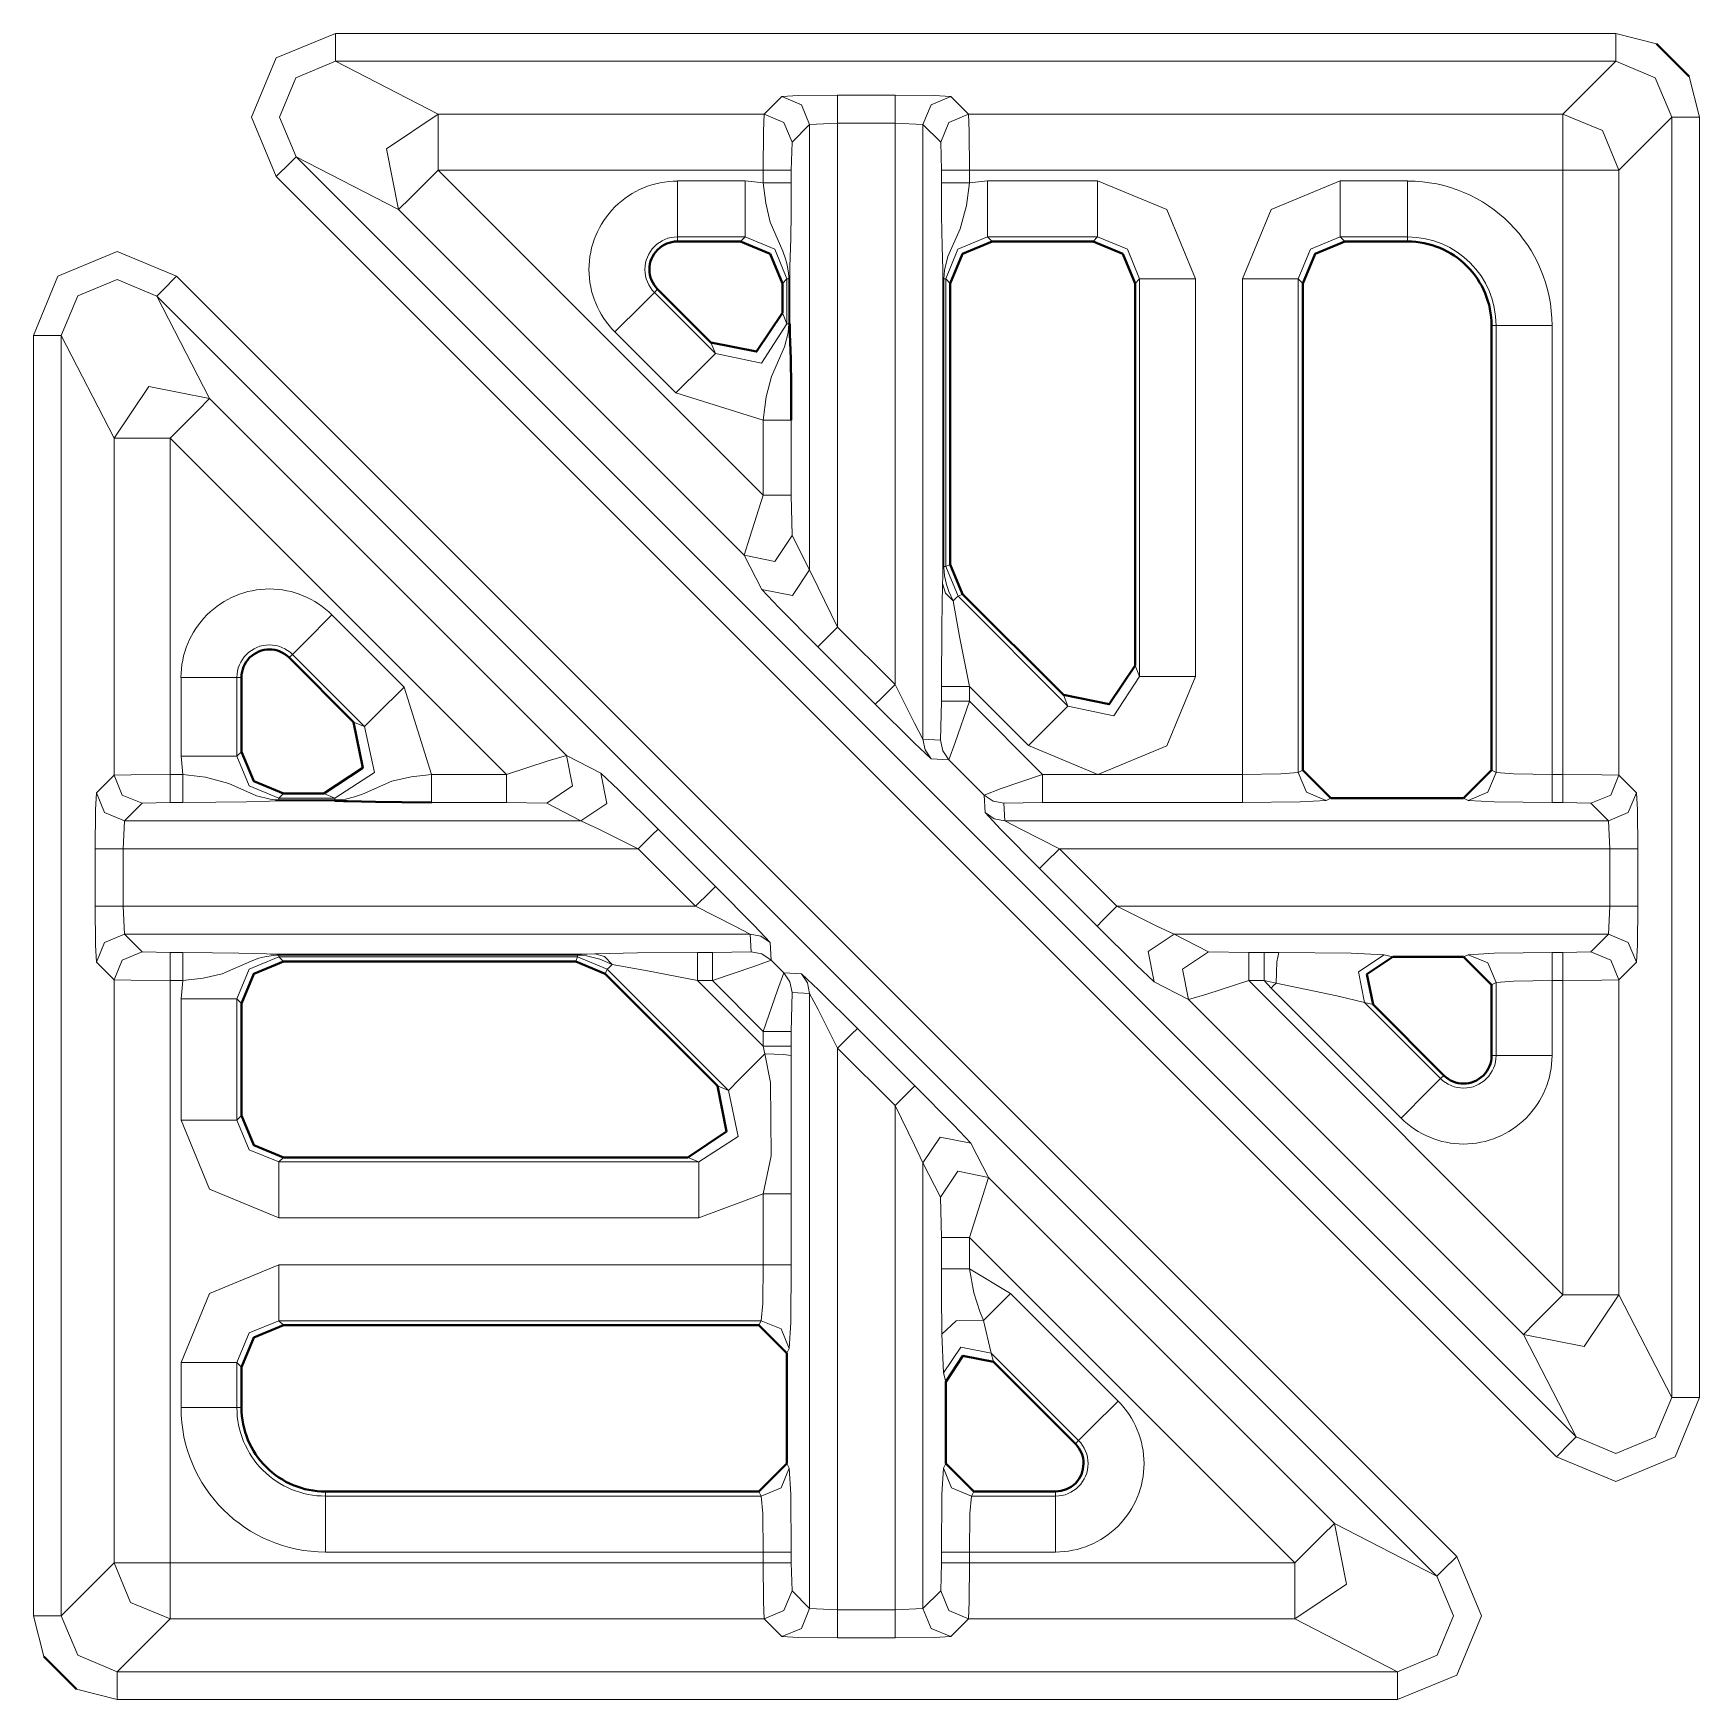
# Model space of a CAD drawing. Header units: millimetres. Extents: x 0 to 2941, y -405 to 1422.
# Drawn here: x 879.28 to 909.05, y 915.7 to 945.48 of the extents above; entities that cross this region are included whole.
import ezdxf

# ---------------------------------------------------------------- set-up
doc = ezdxf.new("R2010")
doc.units = ezdxf.units.MM
doc.layers.add('FINE', color=9, linetype='Continuous')
doc.layers.add('OUTLINE', color=7, linetype='Continuous')

msp = doc.modelspace()

# ---------------------------------------------------------------- linework, layer by layer
at = {"layer": 'FINE', "lineweight": 9}
for p, q in [((908.281, 945.289), (907.554, 945.477)), ((886.513, 944.034), (884.68, 944.977)), ((909.053, 943.978), (908.865, 944.705)), ((894.677, 944.375), (893.651, 944.375)), ((895.991, 944.034), (895.676, 944.349)), ((892.836, 943.534), (893.151, 943.849)), ((893.151, 943.849), (893.651, 943.875)), ((893.151, 943.849), (893.151, 935.892)), ((893.651, 943.875), (894.677, 943.875)), ((894.677, 943.875), (894.677, 933.843)), ((894.677, 943.875), (895.176, 943.849)), ((895.176, 943.849), (895.492, 943.534)), ((895.176, 932.867), (895.176, 943.849)), ((906.61, 944.034), (895.991, 944.034)), ((907.61, 943.034), (908.554, 943.978)), ((908.554, 943.978), (908.554, 921.104)), ((909.053, 921.104), (909.053, 943.978)), ((892.823, 943.034), (892.836, 943.534)), ((895.492, 943.534), (895.504, 943.034)), ((883.974, 943.27), (885.806, 942.327)), ((906.846, 920.398), (883.974, 943.27)), ((886.513, 943.034), (892.323, 943.034)), ((892.323, 937.225), (886.513, 943.034)), ((892.323, 943.034), (892.323, 942.808)), ((892.823, 942.808), (892.823, 943.034)), ((895.504, 943.034), (895.504, 942.808)), ((906.61, 943.034), (906.61, 932.234)), ((907.61, 932.221), (907.61, 943.034)), ((883.62, 942.917), (906.493, 920.044)), ((891.996, 942.839), (890.788, 942.839)), ((892.323, 942.808), (891.996, 942.839)), ((896.331, 942.839), (896.004, 942.808)), ((898.296, 942.839), (896.331, 942.839)), ((885.806, 942.327), (891.982, 936.151)), ((890.788, 941.759), (890.788, 941.84)), ((890.788, 941.84), (891.996, 941.84)), ((891.996, 941.84), (891.915, 941.759)), ((896.412, 941.759), (896.331, 941.84)), ((904.713, 918.264), (881.84, 941.137)), ((890.377, 940.847), (890.435, 940.905)), ((892.664, 941.01), (892.745, 941.091)), ((892.794, 940.288), (892.794, 941.091)), ((895.582, 941.091), (895.664, 941.01)), ((895.582, 935.953), (895.582, 941.091)), ((898.964, 941.01), (899.045, 941.091)), ((899.045, 941.091), (899.045, 933.988)), ((900.043, 933.988), (900.043, 941.091)), ((900.884, 941.091), (900.884, 932.234)), ((901.882, 941.091), (901.964, 941.01)), ((901.882, 932.271), (901.882, 941.091)), ((891.466, 939.758), (890.377, 940.847)), ((892.745, 940.288), (892.664, 940.484)), ((905.335, 940.258), (905.416, 940.258)), ((905.416, 940.258), (905.416, 932.271)), ((906.415, 932.234), (906.415, 940.258)), ((879.28, 940.077), (879.28, 917.203)), ((879.779, 940.077), (880.723, 938.244)), ((889.671, 940.141), (890.76, 939.052)), ((891.385, 939.955), (891.466, 939.758)), ((890.76, 939.052), (892.323, 938.565)), ((892.323, 938.565), (892.323, 937.225)), ((892.823, 937.225), (892.823, 938.565)), ((880.723, 938.244), (880.723, 932.221)), ((892.836, 936.505), (892.823, 937.225)), ((893.151, 935.892), (892.836, 936.505)), ((891.982, 936.151), (892.298, 935.539)), ((895.664, 935.986), (895.582, 935.953)), ((895.802, 935.423), (895.582, 935.953)), ((895.802, 935.423), (895.883, 935.457)), ((897.766, 933.458), (895.802, 935.423)), ((885.905, 933.797), (884.616, 935.086)), ((883.852, 934.322), (883.91, 934.38)), ((893.297, 934.515), (894.323, 933.489)), ((899.045, 933.988), (898.964, 934.184)), ((881.919, 933.969), (881.919, 932.561)), ((882.917, 933.969), (882.999, 933.969)), ((882.917, 932.561), (882.917, 933.969)), ((886.392, 932.234), (885.905, 933.797)), ((895.504, 933.808), (895.504, 933.543)), ((896.004, 933.543), (896.004, 933.808)), ((896.004, 933.808), (897.06, 932.752)), ((895.504, 933.543), (895.491, 932.849)), ((897.313, 932.234), (896.004, 933.543)), ((897.685, 933.655), (897.766, 933.458)), ((895.491, 932.849), (895.176, 932.867)), ((881.919, 932.561), (881.949, 932.234)), ((882.999, 932.642), (882.917, 932.561)), ((895.323, 932.514), (895.638, 932.496)), ((880.723, 932.221), (880.408, 931.906)), ((881.949, 932.234), (881.723, 932.234)), ((887.733, 932.234), (886.392, 932.234)), ((895.638, 932.496), (896.266, 931.868)), ((900.884, 932.234), (897.313, 932.234)), ((901.964, 932.312), (901.882, 932.271)), ((905.416, 932.271), (905.335, 932.312)), ((906.61, 932.234), (906.415, 932.234)), ((907.925, 931.906), (907.61, 932.221)), ((880.908, 931.406), (881.223, 931.721)), ((881.223, 931.721), (881.723, 931.734)), ((881.723, 931.734), (881.949, 931.734)), ((883.666, 931.812), (883.748, 931.894)), ((884.669, 931.812), (883.666, 931.812)), ((884.669, 931.78), (883.666, 931.78)), ((883.666, 931.763), (884.669, 931.763)), ((884.473, 931.894), (884.669, 931.812)), ((888.452, 931.721), (889.065, 931.406)), ((896.266, 931.868), (896.284, 931.553)), ((896.619, 931.721), (897.313, 931.734)), ((896.637, 931.406), (896.619, 931.721)), ((897.313, 931.734), (900.884, 931.734)), ((902.381, 931.771), (902.464, 931.813)), ((904.835, 931.813), (904.917, 931.771)), ((906.415, 931.734), (906.61, 931.734)), ((906.61, 931.734), (907.11, 931.721)), ((907.11, 931.721), (907.425, 931.406)), ((880.908, 931.406), (889.065, 931.406)), ((896.637, 931.406), (907.425, 931.406)), ((907.425, 931.406), (907.451, 930.906)), ((891.468, 930.234), (890.442, 931.26)), ((880.382, 930.906), (880.382, 929.881)), ((880.882, 929.881), (880.882, 930.906)), ((890.088, 930.906), (891.114, 929.881)), ((907.451, 930.906), (897.613, 930.906)), ((898.639, 929.881), (897.613, 930.906)), ((907.451, 930.906), (907.451, 929.881)), ((897.259, 930.553), (898.285, 929.527)), ((880.882, 929.881), (891.114, 929.881)), ((880.908, 929.381), (880.882, 929.881)), ((898.639, 929.881), (907.451, 929.881)), ((907.451, 929.881), (907.425, 929.381)), ((892.09, 929.381), (880.908, 929.381)), ((881.223, 929.065), (880.908, 929.381)), ((892.09, 929.381), (892.108, 929.065)), ((907.425, 929.381), (899.663, 929.381)), ((900.275, 929.065), (899.663, 929.381)), ((907.425, 929.381), (907.11, 929.065)), ((883.666, 929.007), (889.005, 929.007)), ((883.748, 928.894), (883.666, 928.975)), ((883.666, 928.975), (889.005, 928.975)), ((889.005, 928.975), (888.971, 928.894)), ((889.005, 928.975), (889.534, 928.756)), ((892.108, 929.065), (891.414, 929.053)), ((892.461, 928.919), (892.443, 929.234)), ((900.995, 929.053), (900.275, 929.065)), ((901.273, 929.053), (900.995, 929.053)), ((901.531, 929.052), (901.273, 929.053)), ((903.572, 928.974), (903.415, 929.015)), ((904.917, 929.015), (904.835, 928.974)), ((906.61, 929.053), (906.415, 929.053)), ((907.11, 929.065), (906.61, 929.053)), ((889.5, 928.674), (889.534, 928.756)), ((889.534, 928.756), (891.699, 926.591)), ((881.723, 928.553), (881.949, 928.553)), ((881.949, 928.553), (881.919, 928.226)), ((891.414, 928.553), (892.323, 927.643)), ((899.309, 928.527), (899.921, 928.212)), ((901.273, 928.553), (901.486, 928.507)), ((906.415, 927.212), (906.415, 928.553)), ((907.61, 922.937), (907.61, 928.566)), ((881.919, 928.226), (881.919, 926.061)), ((882.917, 928.226), (882.999, 928.144)), ((882.917, 926.061), (882.917, 928.226)), ((892.823, 927.643), (892.836, 928.338)), ((899.921, 928.212), (905.903, 922.23)), ((904.424, 926.801), (903.062, 928.162)), ((903.062, 928.162), (903.218, 928.122)), ((892.323, 927.643), (892.323, 927.379)), ((892.823, 927.379), (892.823, 927.643)), ((895.03, 926.672), (894.004, 927.698)), ((892.323, 927.379), (892.35, 927.242)), ((892.823, 927.215), (892.823, 927.379)), ((893.651, 917.306), (893.651, 927.344)), ((893.651, 927.344), (894.677, 926.318)), ((905.416, 927.212), (905.335, 927.212)), ((904.481, 926.858), (904.424, 926.801)), ((891.699, 926.591), (891.502, 926.672)), ((882.999, 926.142), (882.917, 926.061)), ((883.666, 925.312), (883.748, 925.393)), ((890.973, 925.393), (891.169, 925.312)), ((891.169, 925.312), (883.666, 925.312)), ((895.176, 925.294), (895.491, 924.682)), ((895.176, 917.332), (895.176, 925.294)), ((891.169, 924.313), (892.323, 924.743)), ((892.823, 923.473), (892.823, 924.743)), ((895.491, 924.682), (895.504, 923.962)), ((883.666, 924.313), (891.169, 924.313)), ((895.504, 923.962), (895.504, 923.401)), ((896.004, 923.962), (901.82, 918.147)), ((896.004, 923.401), (896.004, 923.962)), ((896.74, 922.962), (896.004, 923.401)), ((898.662, 921.04), (896.74, 922.962)), ((908.554, 921.104), (907.61, 922.937)), ((883.666, 922.475), (892.286, 922.475)), ((883.748, 922.393), (883.666, 922.475)), ((892.286, 922.475), (892.245, 922.393)), ((895.515, 922.236), (895.541, 921.542)), ((905.903, 922.23), (906.846, 920.398)), ((892.745, 921.894), (892.786, 921.976)), ((896.394, 921.895), (897.956, 920.333)), ((896.435, 921.739), (896.394, 921.895)), ((882.917, 921.726), (882.999, 921.645)), ((882.917, 920.922), (882.917, 921.726)), ((895.541, 921.542), (895.583, 921.385)), ((882.999, 920.922), (882.917, 920.922)), ((897.956, 920.333), (897.898, 920.276)), ((892.786, 919.84), (892.745, 919.922)), ((895.583, 919.922), (895.541, 919.84)), ((884.499, 919.341), (884.499, 919.422)), ((892.245, 919.422), (892.286, 919.341)), ((896.041, 919.341), (896.082, 919.422)), ((897.545, 919.422), (897.545, 919.341)), ((892.286, 919.341), (884.499, 919.341)), ((897.545, 919.341), (896.041, 919.341)), ((884.499, 918.342), (892.323, 918.342)), ((892.323, 918.342), (892.323, 918.147)), ((892.823, 918.147), (892.823, 918.342)), ((895.504, 918.342), (895.504, 918.147)), ((896.004, 918.342), (897.545, 918.342)), ((896.004, 918.147), (896.004, 918.342)), ((892.836, 917.647), (892.823, 918.147)), ((895.504, 918.147), (895.492, 917.647)), ((901.82, 918.147), (896.004, 918.147)), ((893.151, 917.332), (892.836, 917.647)), ((895.492, 917.647), (895.176, 917.332)), ((893.651, 917.306), (893.151, 917.332)), ((895.176, 917.332), (894.677, 917.306)), ((879.28, 917.203), (879.468, 916.476)), ((895.676, 916.832), (895.991, 917.147)), ((895.991, 917.147), (901.82, 917.147)), ((880.052, 915.892), (880.779, 915.704)), ((880.779, 915.704), (903.653, 915.704))]:
    msp.add_line(p, q, dxfattribs=at)
for points in [[(907.554, 945.477), (884.68, 945.477), (883.619, 945.038), (883.18, 943.978), (883.62, 942.917)], [(884.68, 945.477), (884.68, 945.128), (884.68, 944.977)], [(907.554, 945.477), (907.554, 945.128), (907.554, 944.977)], [(883.974, 943.27), (883.68, 943.978), (883.972, 944.685), (884.68, 944.977)], [(884.68, 944.977), (907.554, 944.977), (906.61, 944.034)], [(907.554, 944.977), (908.261, 944.685), (908.554, 943.978)], [(892.651, 944.349), (892.336, 944.034), (886.513, 944.034)], [(893.651, 944.375), (892.953, 944.367), (892.651, 944.349)], [(893.151, 943.849), (893.004, 944.202), (892.651, 944.349)], [(893.651, 944.375), (893.651, 944.224), (893.651, 943.875)], [(894.677, 944.375), (894.677, 944.224), (894.677, 943.875)], [(895.676, 944.349), (895.374, 944.367), (894.677, 944.375)], [(895.676, 944.349), (895.323, 944.202), (895.176, 943.849)], [(886.513, 944.034), (885.591, 943.416), (885.806, 942.327)], [(886.513, 944.034), (886.513, 943.732), (886.513, 943.034)], [(892.336, 944.034), (892.327, 943.732), (892.323, 943.034)], [(892.836, 943.534), (892.689, 943.887), (892.336, 944.034)], [(894.677, 933.843), (893.651, 934.869), (893.651, 943.875)], [(895.991, 944.034), (895.638, 943.887), (895.492, 943.534)], [(896.004, 943.034), (896, 943.732), (895.991, 944.034)], [(906.61, 943.034), (906.61, 943.732), (906.61, 944.034)], [(907.61, 943.034), (907.317, 943.741), (906.61, 944.034)], [(909.053, 943.978), (908.705, 943.978), (908.554, 943.978)], [(883.974, 943.27), (883.868, 943.165), (883.62, 942.917)], [(885.806, 942.327), (886.018, 942.538), (886.513, 943.034)], [(892.823, 943.034), (892.672, 943.034), (892.323, 943.034)], [(896.004, 943.034), (895.655, 943.034), (895.504, 943.034)], [(896.004, 942.808), (896.004, 943.034), (906.61, 943.034)], [(906.61, 943.034), (907.308, 943.034), (907.61, 943.034)], [(890.788, 942.839), (890.788, 942.15), (890.788, 941.84)], [(891.996, 941.84), (891.996, 942.15), (891.996, 942.839)], [(892.823, 942.808), (892.672, 942.808), (892.323, 942.808)], [(892.323, 942.808), (892.366, 942.444), (892.444, 942.101), (892.669, 941.583), (892.72, 941.446), (892.749, 941.339), (892.772, 941.193), (892.777, 941.124), (892.777, 941.091), (892.777, 940.288)], [(892.794, 941.091), (892.794, 941.104), (892.794, 941.131), (892.795, 941.19), (892.797, 941.239), (892.799, 941.313), (892.813, 941.807), (892.82, 942.277), (892.823, 942.808)], [(896.004, 942.808), (895.655, 942.808), (895.504, 942.808)], [(895.504, 942.808), (895.507, 942.216), (895.517, 941.668), (895.53, 941.26), (895.533, 941.152), (895.533, 941.118), (895.533, 941.091)], [(895.55, 941.091), (895.552, 941.161), (895.561, 941.248), (895.621, 941.487), (895.843, 941.987), (895.954, 942.401), (896.004, 942.808)], [(896.331, 941.84), (896.331, 942.15), (896.331, 942.839)], [(898.296, 941.84), (898.296, 942.15), (898.296, 942.839)], [(900.043, 941.091), (899.532, 942.327), (898.296, 942.839)], [(903.835, 942.839), (902.631, 942.839), (901.395, 942.327), (900.884, 941.091)], [(902.631, 942.839), (902.631, 942.15), (902.631, 941.84)], [(903.835, 942.839), (903.835, 942.15), (903.835, 941.84)], [(891.996, 941.84), (892.527, 941.622), (892.745, 941.091)], [(895.582, 941.091), (895.8, 941.622), (896.331, 941.84)], [(896.331, 941.84), (898.296, 941.84), (898.215, 941.759)], [(898.296, 941.84), (898.827, 941.622), (899.045, 941.091)], [(901.882, 941.091), (902.1, 941.622), (902.631, 941.84)], [(902.712, 941.759), (902.631, 941.84), (903.835, 941.84), (903.835, 941.759)], [(881.84, 941.137), (880.779, 941.577), (879.719, 941.138), (879.28, 940.077)], [(879.779, 940.077), (880.072, 940.785), (880.779, 941.078), (881.487, 940.783)], [(881.84, 941.137), (881.592, 940.889), (881.487, 940.783)], [(892.745, 941.091), (892.745, 940.288), (892.756, 940.288), (892.777, 940.288)], [(892.745, 941.091), (892.756, 941.091), (892.777, 941.091)], [(892.794, 941.091), (892.789, 941.091), (892.777, 941.091)], [(895.533, 941.091), (895.533, 935.953), (895.533, 935.944), (895.533, 935.918), (895.533, 935.888), (895.531, 935.821), (895.529, 935.756), (895.525, 935.646)], [(895.55, 941.091), (895.538, 941.091), (895.533, 941.091)], [(895.715, 935.336), (895.64, 935.505), (895.597, 935.631), (895.563, 935.786), (895.554, 935.862), (895.55, 935.931), (895.55, 935.953), (895.55, 941.091)], [(895.582, 941.091), (895.571, 941.091), (895.55, 941.091)], [(900.043, 941.091), (899.355, 941.091), (899.045, 941.091)], [(901.882, 941.091), (901.572, 941.091), (900.884, 941.091)], [(889.418, 932.26), (888.806, 932.575), (882.43, 938.951), (881.487, 940.783)], [(881.487, 940.783), (904.359, 917.91), (902.527, 918.854)], [(889.671, 940.141), (890.158, 940.628), (890.377, 940.847)], [(892.745, 940.288), (892.288, 939.583), (891.466, 939.758)], [(892.777, 940.288), (892.775, 940.216), (892.766, 940.126), (892.703, 939.876), (892.47, 939.347), (892.374, 938.982), (892.323, 938.565)], [(892.794, 940.288), (892.789, 940.288), (892.777, 940.288)], [(906.415, 940.258), (905.726, 940.258), (905.416, 940.258)], [(879.28, 940.077), (879.629, 940.077), (879.779, 940.077)], [(880.723, 918.147), (879.779, 917.203), (879.779, 940.077)], [(890.76, 939.052), (891.247, 939.539), (891.466, 939.758)], [(882.43, 938.951), (881.341, 939.166), (880.723, 938.244)], [(882.43, 938.951), (882.219, 938.739), (881.723, 938.244)], [(892.823, 938.565), (892.672, 938.565), (892.323, 938.565)], [(881.723, 938.244), (881.025, 938.244), (880.723, 938.244)], [(881.723, 932.234), (881.723, 938.244), (887.733, 932.234)], [(892.323, 937.225), (892.079, 936.477), (891.982, 936.151)], [(892.823, 937.225), (892.672, 937.225), (892.323, 937.225)], [(892.836, 936.505), (892.527, 936.043), (891.982, 936.151)], [(893.151, 935.892), (892.842, 935.431), (892.298, 935.539)], [(893.651, 934.869), (893.302, 935.573), (893.151, 935.892)], [(895.55, 935.953), (895.538, 935.953), (895.533, 935.953)], [(895.582, 935.953), (895.571, 935.953), (895.55, 935.953)], [(892.298, 935.539), (892.599, 935.22), (893.297, 934.515)], [(895.525, 935.646), (895.51, 934.882), (895.504, 933.808)], [(895.715, 935.336), (895.576, 935.475), (895.525, 935.646)], [(895.715, 935.336), (895.775, 935.397), (895.802, 935.423)], [(896.004, 933.808), (895.83, 934.702), (895.715, 935.336)], [(883.91, 934.38), (884.129, 934.599), (884.616, 935.086)], [(893.651, 934.869), (893.403, 934.621), (893.297, 934.515)], [(883.91, 934.38), (885.199, 933.091), (885.002, 933.172)], [(882.917, 933.969), (882.607, 933.969), (881.919, 933.969)], [(885.199, 933.091), (885.418, 933.31), (885.905, 933.797)], [(894.677, 933.843), (894.429, 933.595), (894.323, 933.489)], [(895.176, 932.867), (895.025, 933.152), (894.677, 933.843)], [(896.004, 933.808), (895.655, 933.808), (895.504, 933.808)], [(897.06, 932.752), (898.299, 932.235), (899.533, 932.747), (900.043, 933.988)], [(899.045, 933.988), (898.588, 933.283), (897.766, 933.458)], [(900.043, 933.988), (899.355, 933.988), (899.045, 933.988)], [(894.323, 933.489), (895.021, 932.799), (895.323, 932.514)], [(896.004, 933.543), (895.655, 933.543), (895.504, 933.543)], [(895.638, 932.496), (895.753, 932.804), (896.004, 933.543)], [(897.06, 932.752), (897.547, 933.239), (897.766, 933.458)], [(885.199, 933.091), (885.374, 932.269), (884.669, 931.812)], [(895.323, 932.514), (895.214, 932.676), (895.176, 932.867)], [(895.638, 932.496), (895.53, 932.658), (895.491, 932.849)], [(881.919, 932.561), (882.607, 932.561), (882.917, 932.561)], [(883.666, 931.812), (883.135, 932.03), (882.917, 932.561)], [(888.806, 932.575), (888.48, 932.478), (887.733, 932.234)], [(888.452, 931.721), (888.914, 932.03), (888.806, 932.575)], [(881.723, 932.234), (881.025, 932.23), (880.723, 932.221)], [(880.723, 932.221), (880.87, 931.868), (881.223, 931.721)], [(881.723, 932.234), (881.723, 931.885), (881.723, 931.734)], [(881.949, 932.234), (881.949, 931.885), (881.949, 931.734)], [(883.666, 931.78), (883.596, 931.782), (883.509, 931.791), (883.27, 931.851), (882.77, 932.073), (882.356, 932.184), (881.949, 932.234)], [(886.392, 932.234), (886.029, 932.192), (885.687, 932.114), (885.159, 931.884), (885.02, 931.834), (884.86, 931.796), (884.778, 931.785), (884.706, 931.781), (884.669, 931.78)], [(886.392, 932.234), (886.392, 931.885), (886.392, 931.734)], [(887.733, 932.234), (887.733, 931.885), (887.733, 931.734)], [(889.065, 931.406), (889.526, 931.715), (889.418, 932.26)], [(890.442, 931.26), (889.737, 931.958), (889.418, 932.26)], [(897.313, 932.234), (896.574, 931.982), (896.266, 931.868)], [(897.313, 932.234), (897.313, 931.885), (897.313, 931.734)], [(901.882, 932.271), (901.572, 932.245), (900.884, 932.234)], [(900.884, 932.234), (900.884, 931.885), (900.884, 931.734)], [(901.882, 932.271), (902.029, 931.918), (902.381, 931.771)], [(905.416, 932.271), (905.27, 931.918), (904.917, 931.771)], [(906.415, 932.234), (905.726, 932.245), (905.416, 932.271)], [(906.415, 932.234), (906.415, 931.885), (906.415, 931.734)], [(906.61, 932.234), (906.61, 931.885), (906.61, 931.734)], [(907.61, 932.221), (907.308, 932.23), (906.61, 932.234)], [(907.61, 932.221), (907.463, 931.868), (907.11, 931.721)], [(880.408, 931.906), (880.39, 931.604), (880.382, 930.906)], [(880.408, 931.906), (880.554, 931.553), (880.908, 931.406)], [(881.949, 931.734), (882.541, 931.737), (883.089, 931.747), (883.497, 931.76), (883.605, 931.763), (883.639, 931.763), (883.666, 931.763)], [(883.666, 931.78), (883.666, 931.801), (883.666, 931.812)], [(883.666, 931.78), (883.666, 931.768), (883.666, 931.763)], [(884.669, 931.78), (884.669, 931.801), (884.669, 931.812)], [(884.669, 931.78), (884.669, 931.768), (884.669, 931.763)], [(886.392, 931.734), (887.733, 931.734), (888.452, 931.721)], [(896.266, 931.868), (896.428, 931.759), (896.619, 931.721)], [(900.884, 931.734), (901.916, 931.745), (902.381, 931.771)], [(904.917, 931.771), (905.382, 931.745), (906.415, 931.734)], [(907.925, 931.906), (907.778, 931.553), (907.425, 931.406)], [(907.951, 929.881), (907.951, 930.906), (907.943, 931.604), (907.925, 931.906)], [(890.088, 930.906), (880.882, 930.906), (880.908, 931.406)], [(889.065, 931.406), (889.383, 931.255), (890.088, 930.906)], [(896.284, 931.553), (896.446, 931.444), (896.637, 931.406)], [(896.284, 931.553), (896.569, 931.251), (897.259, 930.553)], [(897.613, 930.906), (896.922, 931.255), (896.637, 931.406)], [(890.088, 930.906), (890.336, 931.154), (890.442, 931.26)], [(880.382, 930.906), (880.533, 930.906), (880.882, 930.906)], [(897.259, 930.553), (897.365, 930.659), (897.613, 930.906)], [(907.951, 930.906), (907.8, 930.906), (907.451, 930.906)], [(891.114, 929.881), (891.362, 930.128), (891.468, 930.234)], [(892.443, 929.234), (892.158, 929.536), (891.468, 930.234)], [(880.382, 929.881), (880.533, 929.881), (880.882, 929.881)], [(880.382, 929.881), (880.39, 929.183), (880.408, 928.881)], [(891.114, 929.881), (891.805, 929.532), (892.09, 929.381)], [(898.285, 929.527), (898.391, 929.633), (898.639, 929.881)], [(899.663, 929.381), (899.344, 929.532), (898.639, 929.881)], [(907.951, 929.881), (907.8, 929.881), (907.451, 929.881)], [(907.61, 928.566), (907.925, 928.881), (907.943, 929.183), (907.951, 929.881)], [(880.408, 928.881), (880.554, 929.234), (880.908, 929.381)], [(892.09, 929.381), (892.281, 929.343), (892.443, 929.234)], [(898.285, 929.527), (898.99, 928.829), (899.309, 928.527)], [(899.309, 928.527), (899.201, 929.072), (899.663, 929.381)], [(907.925, 928.881), (907.778, 929.234), (907.425, 929.381)], [(880.723, 928.566), (880.87, 928.919), (881.223, 929.065)], [(881.949, 929.053), (881.723, 929.053), (881.223, 929.065)], [(881.723, 929.053), (881.723, 928.902), (881.723, 928.553)], [(881.949, 929.053), (881.949, 928.902), (881.949, 928.553)], [(889.005, 929.023), (883.666, 929.023), (883.654, 929.023), (883.626, 929.024), (883.567, 929.025), (883.518, 929.026), (883.444, 929.029), (882.95, 929.044), (882.479, 929.05), (881.949, 929.053)], [(881.949, 928.553), (882.313, 928.596), (882.656, 928.674), (883.174, 928.898), (883.311, 928.95), (883.418, 928.979), (883.563, 929.002), (883.633, 929.006), (883.666, 929.007)], [(882.917, 928.226), (883.135, 928.757), (883.666, 928.975)], [(883.666, 929.023), (883.666, 929.019), (883.666, 929.007)], [(883.666, 928.975), (883.666, 928.986), (883.666, 929.007)], [(889.311, 929.032), (889.172, 929.027), (889.065, 929.024), (889.031, 929.024), (889.005, 929.023)], [(889.005, 929.023), (889.005, 929.019), (889.005, 929.007)], [(889.005, 929.007), (889.075, 929.005), (889.161, 928.996), (889.399, 928.936), (889.621, 928.842)], [(889.005, 928.975), (889.005, 928.986), (889.005, 929.007)], [(891.414, 929.053), (891.149, 929.053), (890.075, 929.047), (889.311, 929.032)], [(889.311, 929.032), (889.483, 928.981), (889.621, 928.842)], [(891.149, 929.053), (891.149, 928.902), (891.149, 928.553)], [(891.414, 929.053), (891.414, 928.902), (891.414, 928.553)], [(892.108, 929.065), (892.299, 929.028), (892.461, 928.919)], [(899.921, 928.212), (899.813, 928.757), (900.275, 929.065)], [(900.995, 928.553), (900.995, 928.902), (900.995, 929.053)], [(901.273, 928.553), (901.273, 928.902), (901.273, 929.053)], [(901.486, 928.507), (901.498, 928.885), (901.531, 929.052)], [(903.415, 929.015), (902.828, 929.04), (901.531, 929.052)], [(903.062, 928.162), (902.956, 928.707), (903.415, 929.015)], [(906.415, 929.053), (905.382, 929.042), (904.917, 929.015)], [(905.416, 928.516), (905.27, 928.869), (904.917, 929.015)], [(906.415, 928.553), (906.415, 928.902), (906.415, 929.053)], [(906.61, 928.553), (906.61, 928.902), (906.61, 929.053)], [(907.61, 928.566), (907.463, 928.919), (907.11, 929.065)], [(880.408, 928.881), (880.723, 928.566), (880.723, 918.147)], [(889.534, 928.756), (889.56, 928.782), (889.621, 928.842)], [(889.621, 928.842), (890.255, 928.727), (891.149, 928.553)], [(891.414, 928.553), (892.153, 928.804), (892.461, 928.919)], [(892.689, 928.691), (892.574, 928.383), (892.323, 927.643)], [(893.004, 928.673), (892.689, 928.691), (892.461, 928.919)], [(892.689, 928.691), (892.798, 928.529), (892.836, 928.338)], [(893.004, 928.673), (893.113, 928.511), (893.151, 928.32)], [(894.004, 927.698), (893.306, 928.388), (893.004, 928.673)], [(880.723, 928.566), (881.025, 928.557), (881.723, 928.553)], [(892.323, 918.147), (881.723, 918.147), (881.723, 928.553)], [(892.323, 927.379), (891.149, 928.553), (891.414, 928.553)], [(899.921, 928.212), (900.247, 928.309), (900.995, 928.553)], [(906.61, 922.937), (900.995, 928.553), (901.273, 928.553), (901.395, 928.417)], [(901.486, 928.507), (901.441, 928.462), (901.395, 928.417)], [(901.486, 928.507), (902.569, 928.281), (903.062, 928.162)], [(905.335, 928.475), (905.416, 928.516), (905.416, 927.212)], [(905.416, 928.516), (905.726, 928.542), (906.415, 928.553)], [(906.415, 928.553), (906.61, 928.553), (906.61, 922.937)], [(906.61, 928.553), (907.308, 928.557), (907.61, 928.566)], [(881.919, 928.226), (882.607, 928.226), (882.917, 928.226)], [(892.836, 928.338), (893.151, 928.32), (893.151, 917.332)], [(893.151, 928.32), (893.302, 928.035), (893.651, 927.344)], [(892.323, 927.643), (892.672, 927.643), (892.823, 927.643)], [(894.004, 927.698), (893.898, 927.592), (893.651, 927.344)], [(891.699, 926.591), (891.899, 926.79), (892.35, 927.242)], [(892.323, 927.379), (892.672, 927.379), (892.823, 927.379)], [(892.35, 927.242), (892.454, 926.731), (892.461, 925.423), (892.323, 924.743)], [(892.35, 927.242), (892.681, 927.233), (892.823, 927.215)], [(892.823, 924.743), (892.821, 925.493), (892.821, 926.661), (892.823, 927.215)], [(906.415, 927.212), (905.726, 927.212), (905.416, 927.212)], [(891.699, 926.591), (891.874, 925.769), (891.169, 925.312)], [(895.03, 926.672), (894.924, 926.566), (894.677, 926.318)], [(902.527, 918.854), (896.345, 925.036), (896.03, 925.648), (895.728, 925.967), (895.03, 926.672)], [(904.424, 926.801), (904.204, 926.582), (903.717, 926.095)], [(894.677, 926.318), (894.677, 917.306), (893.651, 917.306)], [(894.677, 926.318), (895.025, 925.613), (895.176, 925.294)], [(881.919, 926.061), (882.607, 926.061), (882.917, 926.061)], [(881.919, 926.061), (882.43, 924.825), (883.666, 924.313)], [(883.666, 925.312), (883.135, 925.53), (882.917, 926.061)], [(896.03, 925.648), (895.485, 925.756), (895.176, 925.294)], [(883.666, 924.313), (883.666, 925.002), (883.666, 925.312)], [(891.169, 924.313), (891.169, 925.002), (891.169, 925.312)], [(896.345, 925.036), (895.8, 925.144), (895.491, 924.682)], [(896.004, 923.962), (896.248, 924.71), (896.345, 925.036)], [(892.323, 924.743), (892.323, 923.473), (883.666, 923.473), (882.43, 922.962), (881.919, 921.726)], [(892.323, 924.743), (892.672, 924.743), (892.823, 924.743)], [(896.004, 923.962), (895.655, 923.962), (895.504, 923.962)], [(883.666, 922.475), (883.666, 922.785), (883.666, 923.473)], [(892.323, 923.473), (892.312, 922.785), (892.286, 922.475)], [(892.323, 923.473), (892.672, 923.473), (892.823, 923.473)], [(892.786, 921.976), (892.812, 922.441), (892.823, 923.473)], [(896.004, 923.401), (895.655, 923.401), (895.504, 923.401)], [(895.504, 923.401), (895.507, 922.802), (895.512, 922.4), (895.515, 922.236)], [(896.394, 921.895), (896.257, 922.478), (896.193, 922.641), (896.086, 922.971), (896.004, 923.401)], [(896.74, 922.962), (896.48, 922.701), (896.257, 922.478)], [(905.903, 922.23), (906.115, 922.442), (906.61, 922.937)], [(905.903, 922.23), (906.992, 922.015), (907.61, 922.937)], [(906.61, 922.937), (907.308, 922.937), (907.61, 922.937)], [(882.917, 921.726), (883.135, 922.257), (883.666, 922.475)], [(892.286, 922.475), (892.639, 922.328), (892.786, 921.976)], [(896.257, 922.478), (895.766, 922.47), (895.515, 922.236)], [(896.394, 921.895), (895.85, 922.001), (895.541, 921.542)], [(882.917, 921.726), (882.607, 921.726), (881.919, 921.726)], [(882.917, 920.922), (882.607, 920.922), (881.919, 920.922)], [(898.662, 921.04), (898.175, 920.553), (897.956, 920.333)], [(906.493, 920.044), (907.554, 919.604), (908.614, 920.043), (909.053, 921.104)], [(908.554, 921.104), (908.261, 920.396), (907.554, 920.103), (906.846, 920.398)], [(908.554, 921.104), (908.705, 921.104), (909.053, 921.104)], [(906.846, 920.398), (906.741, 920.292), (906.493, 920.044)], [(892.286, 919.341), (892.639, 919.488), (892.786, 919.84)], [(892.823, 918.342), (892.812, 919.375), (892.786, 919.84)], [(895.541, 919.84), (895.515, 919.375), (895.504, 918.342)], [(896.041, 919.341), (895.688, 919.488), (895.541, 919.84)], [(884.499, 918.342), (884.499, 919.031), (884.499, 919.341)], [(892.286, 919.341), (892.312, 919.031), (892.323, 918.342)], [(896.004, 918.342), (896.015, 919.031), (896.041, 919.341)], [(897.545, 918.342), (897.545, 919.031), (897.545, 919.341)], [(902.527, 918.854), (902.315, 918.642), (901.82, 918.147)], [(901.82, 917.147), (902.742, 917.765), (902.527, 918.854)], [(892.323, 918.342), (892.672, 918.342), (892.823, 918.342)], [(896.004, 918.342), (895.655, 918.342), (895.504, 918.342)], [(903.653, 915.704), (904.714, 916.143), (905.153, 917.203), (904.713, 918.264)], [(904.359, 917.91), (904.465, 918.016), (904.713, 918.264)], [(881.723, 918.147), (881.025, 918.147), (880.723, 918.147)], [(880.723, 918.147), (881.016, 917.44), (881.723, 917.147)], [(881.723, 918.147), (881.723, 917.449), (881.723, 917.147)], [(892.323, 918.147), (892.672, 918.147), (892.823, 918.147)], [(892.323, 918.147), (892.327, 917.449), (892.336, 917.147)], [(896.004, 918.147), (895.655, 918.147), (895.504, 918.147)], [(895.991, 917.147), (896, 917.449), (896.004, 918.147)], [(901.82, 917.147), (901.82, 917.449), (901.82, 918.147)], [(892.336, 917.147), (892.689, 917.294), (892.836, 917.647)], [(895.991, 917.147), (895.638, 917.294), (895.492, 917.647)], [(904.359, 917.91), (904.654, 917.203), (904.361, 916.496), (903.653, 916.204)], [(892.651, 916.832), (893.004, 916.978), (893.151, 917.332)], [(895.676, 916.832), (895.323, 916.978), (895.176, 917.332)], [(879.28, 917.203), (879.629, 917.203), (879.779, 917.203)], [(880.779, 916.204), (880.072, 916.496), (879.779, 917.203)], [(880.779, 916.204), (881.723, 917.147), (892.336, 917.147)], [(901.82, 917.147), (903.653, 916.204), (880.779, 916.204)], [(892.336, 917.147), (892.651, 916.832), (892.953, 916.814), (893.651, 916.806)], [(893.651, 916.806), (893.651, 916.957), (893.651, 917.306)], [(894.677, 916.806), (894.677, 916.957), (894.677, 917.306)], [(893.651, 916.806), (894.677, 916.806), (895.374, 916.814), (895.676, 916.832)], [(880.779, 916.204), (880.779, 916.052), (880.779, 915.704)], [(903.653, 916.204), (903.653, 916.052), (903.653, 915.704)]]:
    msp.add_lwpolyline(points, dxfattribs=at)
for points in [[(890.788, 942.838, 0.414261), (889.208, 941.258, 0.1989), (889.671, 940.141)], [(906.415, 940.258, 0.414204), (903.835, 942.838)], [(890.788, 941.84, 0.414214), (890.207, 941.258, 0.19904), (890.377, 940.847)], [(905.416, 940.258, 0.414198), (903.835, 941.84)], [(884.616, 935.086, 0.414214), (882.381, 935.086, 0.198809), (881.918, 933.969)], [(883.91, 934.38, 0.414547), (883.087, 934.38, 0.19899), (882.917, 933.969)], [(901.395, 928.417), (903.717, 926.095, 0.414295), (905.952, 926.095, 0.198809), (906.415, 927.212)], [(904.424, 926.801, 0.414547), (905.246, 926.801, 0.199083), (905.416, 927.212)], [(881.919, 921.726), (881.919, 920.922, 0.414204), (884.499, 918.342)], [(882.917, 920.922, 0.414214), (884.499, 919.341)], [(897.545, 918.342, 0.41423), (899.125, 919.922, 0.19894), (898.662, 921.04)], [(897.545, 919.341, 0.414214), (898.126, 919.922, 0.198947), (897.956, 920.333)]]:
    msp.add_lwpolyline(points, format="xyb", dxfattribs=at)
at = {"layer": 'OUTLINE', "lineweight": 40}
for p, q in [((908.281, 945.289), (908.865, 944.705)), ((891.915, 941.759), (890.788, 941.759)), ((898.215, 941.759), (896.412, 941.759)), ((903.835, 941.759), (902.712, 941.759)), ((891.385, 939.955), (890.435, 940.905)), ((892.664, 941.01), (892.664, 940.484)), ((895.664, 941.01), (895.664, 935.986)), ((898.964, 941.01), (898.964, 934.184)), ((901.964, 941.01), (901.964, 932.312)), ((905.335, 940.258), (905.335, 932.312)), ((895.883, 935.457), (895.664, 935.986)), ((897.685, 933.655), (895.883, 935.457)), ((885.002, 933.172), (883.852, 934.322)), ((882.999, 933.969), (882.999, 932.642)), ((905.335, 932.312), (904.835, 931.813)), ((884.473, 931.894), (883.748, 931.894)), ((904.835, 928.974), (903.572, 928.974)), ((904.835, 928.974), (905.335, 928.475)), ((888.971, 928.894), (883.748, 928.894)), ((888.971, 928.894), (889.5, 928.674)), ((891.502, 926.672), (889.5, 928.674)), ((905.335, 928.475), (905.335, 927.212)), ((882.999, 928.144), (882.999, 926.142)), ((904.481, 926.858), (903.218, 928.122)), ((890.973, 925.393), (883.748, 925.393)), ((892.245, 922.393), (883.748, 922.393)), ((892.245, 922.393), (892.745, 921.894)), ((892.745, 919.922), (892.745, 921.894)), ((882.999, 921.645), (882.999, 920.922)), ((897.898, 920.276), (896.435, 921.739)), ((892.745, 919.922), (892.245, 919.422)), ((896.082, 919.422), (895.583, 919.922)), ((892.245, 919.422), (884.499, 919.422)), ((897.545, 919.422), (896.082, 919.422)), ((880.052, 915.892), (879.468, 916.476))]:
    msp.add_line(p, q, dxfattribs=at)
for points in [[(890.788, 941.758, 0.414314), (890.288, 941.258, 0.19892), (890.435, 940.905)], [(905.335, 940.258, 0.414214), (903.835, 941.758)], [(883.852, 934.322, 0.413955), (883.145, 934.322, 0.198648), (882.999, 933.969)], [(904.481, 926.858, 0.413955), (905.188, 926.858, 0.198887), (905.335, 927.212)], [(882.999, 920.922, 0.41423), (884.499, 919.422)], [(897.545, 919.423, 0.414163), (898.045, 919.922, 0.199028), (897.898, 920.276)]]:
    msp.add_lwpolyline(points, format="xyb", dxfattribs=at)
for points in [[(891.915, 941.759), (892.444, 941.539), (892.664, 941.01)], [(895.664, 941.01), (895.883, 941.539), (896.412, 941.759)], [(898.215, 941.759), (898.744, 941.539), (898.964, 941.01)], [(901.964, 941.01), (902.183, 941.539), (902.712, 941.759)], [(892.664, 940.484), (892.202, 939.79), (891.385, 939.955)], [(892.823, 938.565), (892.82, 939.172), (892.812, 939.66), (892.798, 940.106), (892.794, 940.222), (892.794, 940.259), (892.794, 940.288)], [(898.964, 934.184), (898.502, 933.49), (897.685, 933.655)], [(885.002, 933.172), (885.167, 932.355), (884.473, 931.894)], [(883.748, 931.894), (883.218, 932.113), (882.999, 932.642)], [(904.835, 931.813), (902.464, 931.813), (901.964, 932.312)], [(884.669, 931.763), (884.684, 931.763), (884.713, 931.763), (884.747, 931.762), (884.819, 931.76), (884.894, 931.758), (885.393, 931.743), (885.862, 931.737), (886.392, 931.734)], [(903.218, 928.122), (903.109, 928.667), (903.572, 928.974)], [(882.999, 928.144), (883.218, 928.674), (883.748, 928.894)], [(891.502, 926.672), (891.667, 925.855), (890.973, 925.393)], [(883.748, 925.393), (883.218, 925.613), (882.999, 926.142)], [(882.999, 921.645), (883.218, 922.174), (883.748, 922.393)], [(895.583, 919.922), (895.583, 921.385), (895.89, 921.848), (896.435, 921.739)]]:
    msp.add_lwpolyline(points, dxfattribs=at)

doc.saveas('drawing.dxf')
